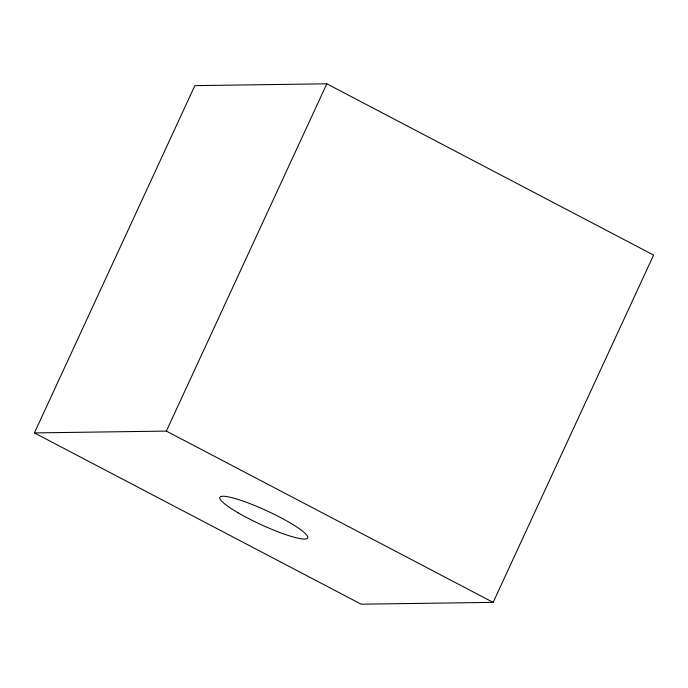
<?xml version="1.0" encoding="UTF-8"?>
<svg xmlns="http://www.w3.org/2000/svg" width="688" height="688" viewBox="0 0 688 688"><rect width="100%" height="100%" fill="white"/><g stroke="black" fill="none" stroke-linecap="round" stroke-linejoin="round"><path stroke-width="1.03" d="M34.4 432.915L194.867 85.63L326.826 83.807L653.6 255.085L493.133 602.37L361.174 604.193L34.4 432.915L166.35 431.092L493.133 602.37M166.35 431.092L326.826 83.807M238.108 512.818A48.401 7.491 24.8 0 0 307.605 538.119A48.401 7.491 24.8 0 0 245.582 501.991A48.401 7.491 24.8 0 0 238.108 512.818"/></g></svg>
